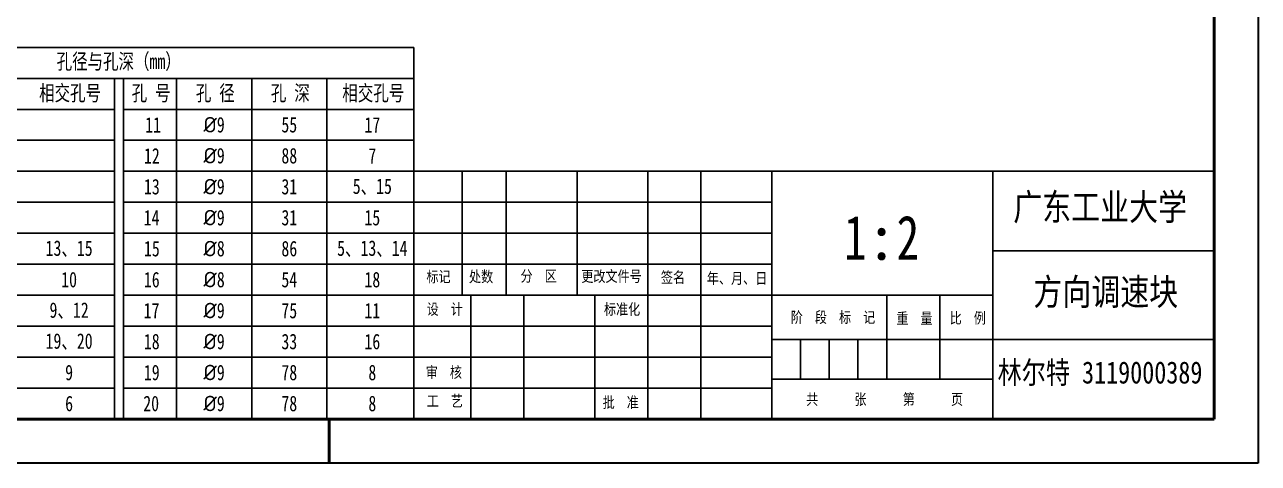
# Model space of a CAD drawing. Header units: millimetres. Extents: x 786 to 1206, y 249 to 546.
# Drawn here: x 927 to 1205.8, y 248.9 to 348 of the extents above; entities that cross this region are included whole.
import ezdxf

# ---------------------------------------------------------------- set-up
doc = ezdxf.new("R2010")
doc.units = ezdxf.units.MM
doc.layers.add('总内框线', color=7, linetype='Continuous', lineweight=50)
doc.layers.add('总外框线', color=7, linetype='Continuous', lineweight=30)
doc.styles.get("Standard").update_dxf_attribs({"font": '', "height": 3.5})
doc.styles.add('陈杰（2）', font='gbenor.shx', dxfattribs={"width": 0.8, "bigfont": 'gbcbig.shx'})
doc.styles.get('Standard').set_extended_font_data('HYSWLongFangSong')

msp = doc.modelspace()

# ---------------------------------------------------------------- linework, layer by layer
for p, q in [((880.7615, 342.9074), (1014.9748, 342.9074)), ((1014.9748, 258.9074), (1014.9748, 342.9074)), ((947.3031, 335.9074), (880.7615, 335.9074)), ((947.3031, 335.9074), (949.3031, 335.9074)), ((947.3031, 335.9074), (947.3031, 307.9074)), ((1014.9748, 335.9074), (949.3031, 335.9074)), ((949.3031, 335.9074), (949.3031, 328.9074)), ((949.3031, 335.9074), (961.3031, 335.9074)), ((949.3031, 335.9074), (949.3031, 307.9074)), ((961.3031, 335.9074), (961.3031, 307.9074)), ((978.3031, 307.9074), (978.3031, 335.9074)), ((978.3031, 335.9074), (990.3031, 335.9074)), ((995.3031, 335.9074), (995.3031, 307.9074)), ((947.3031, 328.9074), (880.7615, 328.9074)), ((1014.9748, 328.9074), (949.3031, 328.9074)), ((949.3031, 328.9074), (949.3031, 307.9074)), ((961.3031, 328.9074), (973.3031, 328.9074)), ((947.3031, 321.9074), (880.7615, 321.9074)), ((947.3031, 321.9074), (947.3031, 293.9074)), ((947.3031, 321.9074), (947.3031, 293.9074)), ((1014.9748, 321.9074), (949.3031, 321.9074)), ((949.3031, 321.9074), (949.3031, 293.9074)), ((949.3031, 321.9074), (949.3031, 293.9074)), ((961.3031, 321.9074), (961.3031, 293.9074)), ((961.3031, 321.9074), (961.3031, 293.9074)), ((978.3031, 293.9074), (978.3031, 321.9074)), ((978.3031, 293.9074), (978.3031, 321.9074)), ((995.3031, 321.9074), (995.3031, 293.9074)), ((995.3031, 321.9074), (995.3031, 293.9074)), ((947.3031, 314.9074), (880.7615, 314.9074)), ((1015.8448, 314.9074), (949.3031, 314.9074)), ((949.3031, 314.9074), (949.3031, 293.9074)), ((949.3031, 314.9074), (949.3031, 293.9074)), ((1015.8448, 314.9074), (1195.8448, 314.9074)), ((1025.8448, 314.9074), (1025.8448, 286.9074)), ((1035.8448, 314.9074), (1035.8448, 286.9074)), ((1051.8448, 314.9074), (1051.8448, 286.9074)), ((1067.8448, 314.9074), (1067.8448, 286.9074)), ((1079.8448, 314.9074), (1079.8448, 258.9074)), ((1095.8448, 314.9074), (1095.8448, 258.9074)), ((1145.8448, 258.9074), (1145.8448, 314.9074)), ((1195.8448, 314.9074), (1195.8448, 258.9074)), ((947.3031, 307.9074), (880.7615, 307.9074)), ((947.3031, 307.9074), (947.3031, 279.9074)), ((1015.8448, 307.9074), (949.3031, 307.9074)), ((949.3031, 307.9074), (949.3031, 279.9074)), ((961.3031, 307.9074), (961.3031, 279.9074)), ((978.3031, 279.9074), (978.3031, 307.9074)), ((995.3031, 307.9074), (995.3031, 279.9074)), ((1015.8448, 307.9074), (1095.8448, 307.9074)), ((947.3031, 300.9074), (880.7615, 300.9074)), ((947.3031, 300.9074), (947.3031, 272.9074)), ((1015.8448, 300.9074), (949.3031, 300.9074)), ((949.3031, 300.9074), (949.3031, 279.9074)), ((949.3031, 300.9074), (949.3031, 272.9074)), ((961.3031, 300.9074), (961.3031, 272.9074)), ((978.3031, 272.9074), (978.3031, 300.9074)), ((995.3031, 300.9074), (995.3031, 272.9074)), ((1015.8448, 300.9074), (1095.8448, 300.9074)), ((1145.8448, 296.9074), (1195.8448, 296.9074)), ((947.3031, 293.9074), (880.7615, 293.9074)), ((947.3031, 293.9074), (947.3031, 258.9074)), ((1015.8448, 293.9074), (949.3031, 293.9074)), ((949.3031, 293.9074), (949.3031, 258.9074)), ((949.3031, 293.9074), (949.3031, 272.9074)), ((961.3031, 293.9074), (961.3031, 265.9074)), ((978.3031, 265.9074), (978.3031, 293.9074)), ((995.3031, 293.9074), (995.3031, 265.9074)), ((1015.8448, 293.9074), (1095.8448, 293.9074)), ((947.3031, 286.9074), (880.7615, 286.9074)), ((1015.8448, 286.9074), (949.3031, 286.9074)), ((949.3031, 286.9074), (949.3031, 258.9074)), ((961.3031, 286.9074), (961.3031, 258.9074)), ((978.3031, 258.9074), (978.3031, 286.9074)), ((995.3031, 286.9074), (995.3031, 258.9074)), ((1015.8448, 286.9074), (1145.8448, 286.9074)), ((1027.8448, 286.9074), (1027.8448, 258.9074)), ((1039.8448, 286.9074), (1039.8448, 258.9074)), ((1055.8448, 286.9074), (1055.8448, 258.9074)), ((1067.8448, 286.9074), (1067.8448, 258.9074)), ((1121.8448, 267.9074), (1121.8448, 286.9074)), ((1133.8448, 267.9074), (1133.8448, 286.9074)), ((947.3031, 279.9074), (880.7615, 279.9074)), ((1015.8448, 279.9074), (949.3031, 279.9074)), ((1015.8448, 279.9074), (1095.8448, 279.9074)), ((1095.8448, 276.9074), (1145.8448, 276.9074)), ((1102.3448, 276.9074), (1102.3448, 267.9074)), ((1108.8448, 276.9074), (1108.8448, 267.9074)), ((1115.3448, 276.9074), (1115.3448, 267.9074)), ((1145.8448, 276.9074), (1195.8448, 276.9074)), ((947.3031, 272.9074), (880.7615, 272.9074)), ((1015.8448, 272.9074), (949.3031, 272.9074)), ((1015.8448, 272.9074), (1095.8448, 272.9074)), ((1095.8448, 267.9074), (1145.8448, 267.9074)), ((947.3031, 265.9074), (880.7615, 265.9074)), ((1015.8448, 265.9074), (949.3031, 265.9074)), ((1015.8448, 265.9074), (1095.8448, 265.9074)), ((1195.8448, 258.9074), (1015.8448, 258.9074))]:
    msp.add_line(p, q)
at = {"layer": '总内框线'}
for p, q in [((1195.8448, 535.9074), (1195.8448, 258.9074)), ((1195.8448, 258.9074), (795.8448, 258.9074)), ((995.8448, 248.9074), (995.8448, 258.9074))]:
    msp.add_line(p, q, dxfattribs=at)
at = {"layer": '总外框线'}
for p, q in [((1205.8448, 545.9074), (1205.8448, 248.9074)), ((1205.8448, 248.9074), (785.8448, 248.9074))]:
    msp.add_line(p, q, dxfattribs=at)

# ---------------------------------------------------------------- texts
for s, width, heights, insert, char_height, attachment_point in [('\\A1;孔径与孔深（mm）', 135.083304, [7], (948.2417, 339.5221), 3.5, 5), ('\\pi3.48621;相交孔号', 20.541652, [0], (926.7615, 332.4074), 3.5, 4), ('\\pi1.86853;孔 号', 12, [0], (949.3031, 332.4074), 3.5, 4), ('\\pi4.38322;孔 径', 17, [0], (961.3031, 332.4074), 3.5, 4), ('\\pi4.33916;孔 深', 17, [0], (978.3031, 332.4074), 3.5, 4), ('\\pi3.48621;相交孔号', 20.541652, [0], (995.3031, 332.4074), 3.5, 4), ('\\pi4.91329;11', 12, [0], (949.3031, 325.4074), 3.5, 4), ('{\\fISOCPEUR|b0|i0|c0|p34;%%C}9', 17, [0], (969.8031, 325.4074), 3.5, 5), ('55', 17, [0], (986.8031, 325.4074), 3.5, 5), ('17', 20.541652, [0], (1005.574, 325.4074), 3.5, 5), ('\\pi4.65385;12', 12, [3.5], (949.3031, 318.4074), 3.5, 4), ('{\\fISOCPEUR|b0|i0|c0|p34;%%C}9', 17, [0], (969.8031, 318.4074), 3.5, 5), ('88', 17, [0], (986.8031, 318.4074), 3.5, 5), ('7', 20.541652, [0], (1005.574, 318.4074), 3.5, 5), ('\\pi4.64406;13', 12, [0], (949.3031, 311.4074), 3.5, 4), ('{\\fISOCPEUR|b0|i0|c0|p34;%%C}9', 17, [0], (969.8031, 311.4074), 3.5, 5), ('31', 17, [0], (986.8031, 311.4074), 3.5, 5), ('5、15', 20.541652, [0], (1005.574, 311.4074), 3.5, 5), ('\\pi4.58042;14', 12, [3.5], (949.3031, 304.4074), 3.5, 4), ('{\\fISOCPEUR|b0|i0|c0|p34;%%C}9', 17, [0], (969.8031, 304.4074), 3.5, 5), ('31', 17, [0], (986.8031, 304.4074), 3.5, 5), ('15', 20.541652, [0], (1005.574, 304.4074), 3.5, 5), ('1{\\fNSimSun|b0|i0|c134|p49;:}2', 50, [0], (1112.1802, 304.9074), 10, 1), ('13、15', 20.541652, [0], (937.0323, 297.4074), 3.5, 5), ('\\pi4.64895;15', 12, [0], (949.3031, 297.4074), 3.5, 4), ('{\\fISOCPEUR|b0|i0|c0|p34;%%C}8', 17, [0], (969.8031, 297.4074), 3.5, 5), ('86', 17, [0], (986.8031, 297.4074), 3.5, 5), ('5、13、14', 20.541652, [0], (1005.574, 297.4074), 3.5, 5), ('10', 20.541652, [0], (937.0323, 290.4074), 3.5, 5), ('\\pi4.63182;16', 12, [3.5], (949.3031, 290.4074), 3.5, 4), ('{\\fISOCPEUR|b0|i0|c0|p34;%%C}8', 17, [0], (969.8031, 290.4074), 3.5, 5), ('54', 17, [0], (986.8031, 290.4074), 3.5, 5), ('18', 20.541652, [0], (1005.574, 290.4074), 3.5, 5), ('9、12', 20.541652, [0], (937.0323, 283.4074), 3.5, 5), ('\\pi4.57552;17', 12, [0], (949.3031, 283.4074), 3.5, 4), ('{\\fISOCPEUR|b0|i0|c0|p34;%%C}9', 17, [0], (969.8031, 283.4074), 3.5, 5), ('75', 17, [0], (986.8031, 283.4074), 3.5, 5), ('11', 20.541652, [0], (1005.574, 283.4074), 3.5, 5), ('19、20', 20.541652, [0], (937.0323, 276.4074), 3.5, 5), ('\\pi4.62692;18', 12, [3.5], (949.3031, 276.4074), 3.5, 4), ('{\\fISOCPEUR|b0|i0|c0|p34;%%C}9', 17, [0], (969.8031, 276.4074), 3.5, 5), ('33', 17, [0], (986.8031, 276.4074), 3.5, 5), ('16', 20.541652, [0], (1005.574, 276.4074), 3.5, 5), ('9', 20.541652, [0], (937.0323, 269.4074), 3.5, 5), ('\\pi4.62692;19', 12, [0], (949.3031, 269.4074), 3.5, 4), ('{\\fISOCPEUR|b0|i0|c0|p34;%%C}9', 17, [0], (969.8031, 269.4074), 3.5, 5), ('78', 17, [0], (986.8031, 269.4074), 3.5, 5), ('8', 20.541652, [0], (1005.574, 269.4074), 3.5, 5), ('6', 20.541652, [0], (937.0323, 262.4074), 3.5, 5), ('\\pi4.49231;20', 12, [0], (949.3031, 262.4074), 3.5, 4), ('{\\fISOCPEUR|b0|i0|c0|p34;%%C}9', 17, [0], (969.8031, 262.4074), 3.5, 5), ('78', 17, [0], (986.8031, 262.4074), 3.5, 5), ('8', 20.541652, [0], (1005.574, 262.4074), 3.5, 5)]:
    msp.add_mtext_dynamic_manual_height_columns(s, width=width, gutter_width=17.5, heights=heights, dxfattribs=dict(insert=insert, char_height=char_height, attachment_point=attachment_point))
at = {"attachment_point": 1, "style": '陈杰（2）'}
for s, insert, char_height, width in [('{\\fSimSun|b0|i0|c134|p2;广东工业大学}', (1150.4523, 309.8513), 6, 93.019286), ('{\\fSimSun|b0|i0|c134|p2;更改文件号}', (1052.8165, 292.4324), 2.5, 93.019286), ('{\\fSimSun|b0|i0|c134|p2;标记}', (1017.7996, 292.348), 2.5, 93.019286), ('{\\fSimSun|b0|i0|c134|p2;处数}', (1027.4208, 292.3629), 2.5, 93.019286), ('{\\fSimSun|b0|i0|c134|p2;分\u3000区}', (1039.0817, 292.487), 2.5, 93.019286), ('{\\fSimSun|b0|i0|c134|p2;签名}', (1070.8009, 292.1741), 2.5, 93.019286), ('{\\fSimSun|b0|i0|c134|p2;年、月、日}', (1081.1954, 291.9804), 2.5, 93.019286), ('{\\fSimSun|b0|i0|c134|p2;方向调速块}', (1154.999, 290.6654), 6, 93.019286), ('{\\fSimSun|b0|i0|c134|p2;设\u3000计}', (1017.8591, 285.0075), 2.5, 93.019286), ('{\\fSimSun|b0|i0|c134|p2;标准化}', (1057.933, 284.9926), 2.5, 93.019286), ('{\\fSimSun|b0|i0|c134|p2;阶\u3000段\u3000标\u3000记}', (1100.1487, 283.16), 2.5, 93.019286), ('{\\fSimSun|b0|i0|c134|p2;重\u3000量}', (1124.0316, 282.9315), 2.5, 93.019286), ('{\\fSimSun|b0|i0|c134|p2;比\u3000例}', (1136.0835, 283.001), 2.5, 93.019286), ('{\\fSimSun|b0|i0|c134|p2;审\u3000核}', (1017.6551, 270.7388), 2.5, 93.019286), ('{\\fSimSun|b0|i0|c134|p2;林尔特 3119000389}', (1146.9069, 271.9435), 5, 97.824291), ('{\\fSimSun|b0|i0|c134|p2;共\u3000\u3000\u3000张\u3000\u3000\u3000第\u3000\u3000\u3000页}', (1103.6419, 264.635), 2.5, 93.019286), ('{\\fSimSun|b0|i0|c134|p2;工\u3000艺}', (1017.8591, 264.2526), 2.5, 93.019286), ('{\\fSimSun|b0|i0|c134|p2;批\u3000准}', (1057.6271, 263.9347), 2.5, 93.019286)]:
    msp.add_mtext(s, dxfattribs=dict(at, insert=insert, char_height=char_height, width=width))

doc.saveas('drawing.dxf')
